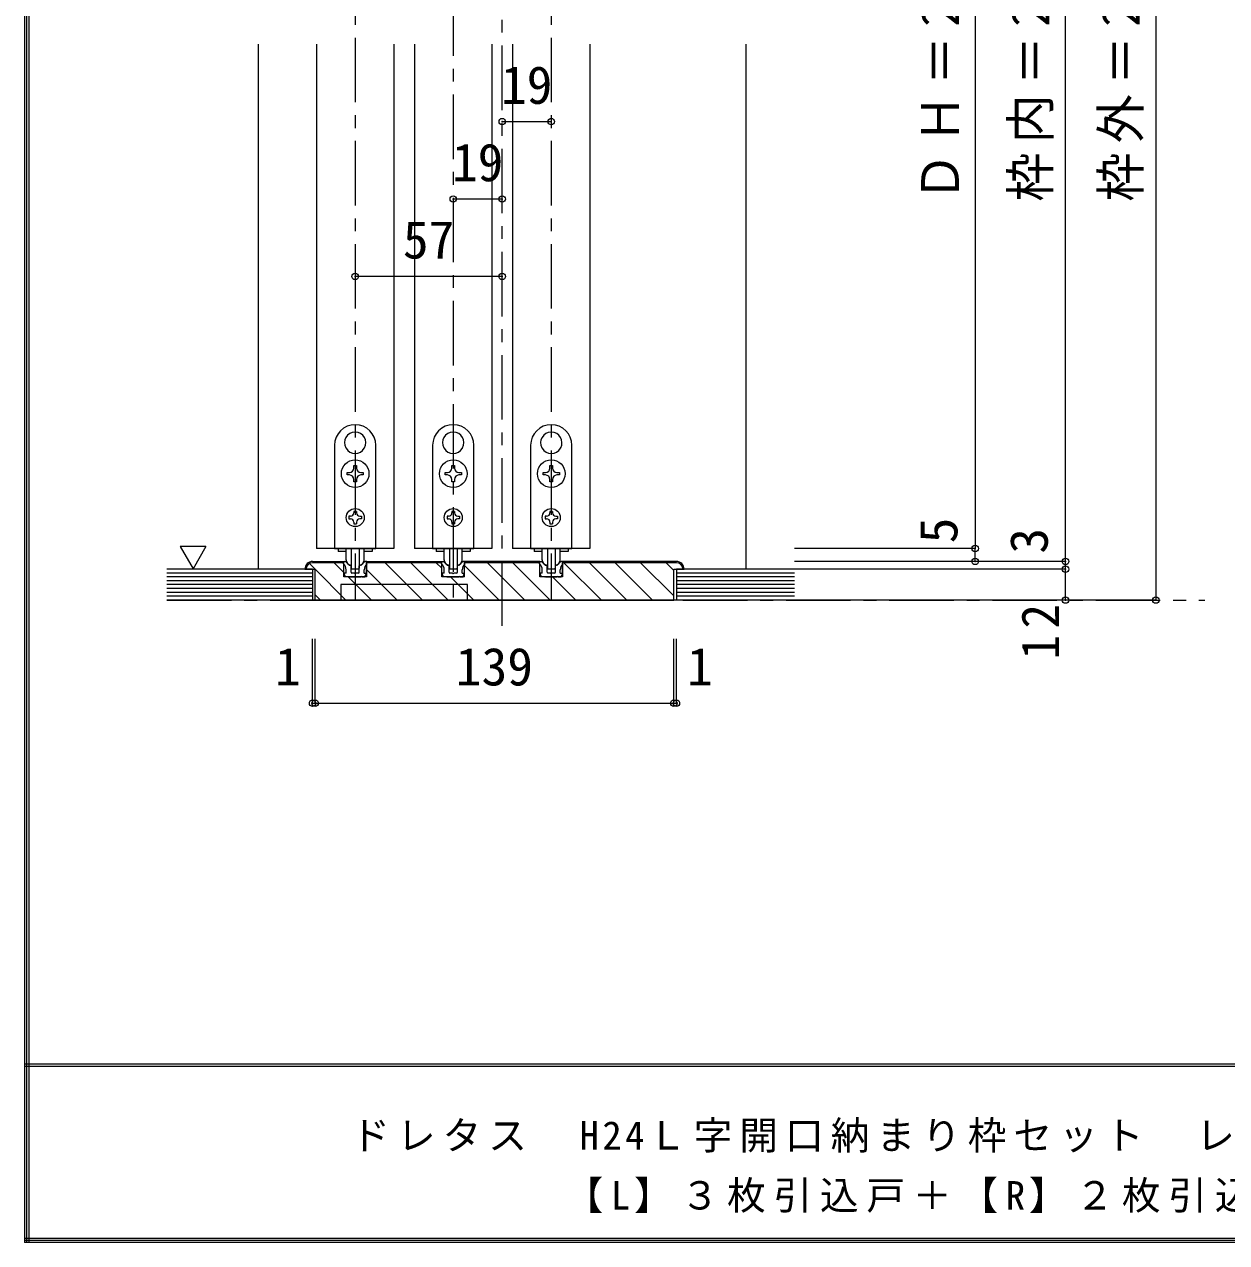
# Model space of a CAD drawing. Units: millimetres at full size, sheet at 1:5. Extents: x -957 to 993, y -689 to 708.
# Drawn here: x -957.2 to -491.3, y -689.1 to -216.7 of the extents above; entities that cross this region are included whole.
import ezdxf
from ezdxf.enums import TextEntityAlignment as Align

# ---------------------------------------------------------------- set-up
doc = ezdxf.new("R2010")
doc.units = ezdxf.units.MM
doc.header["$LTSCALE"] = 5
doc.header["$PDMODE"] = 32
doc.header["$PDSIZE"] = 2.5
doc.linetypes.add('CHAIN1', pattern=[8, 5, -1, 1, -1])
doc.layers.add('0-B_寸法', color=7, linetype='Continuous', lineweight=9)
doc.layers.add('F-1_枠', color=6, linetype='Continuous', lineweight=9)
doc.styles.add('ＭＳ ゴシック', font='')
doc.styles.get('ＭＳ ゴシック').set_extended_font_data('MS Gothic')

msp = doc.modelspace()

# ---------------------------------------------------------------- linework, layer by layer
at = {"layer": '0-B_寸法', "linetype": 'CHAIN1'}
for p, q in [((-772.007, -449.942), (-772.007, 68.058)), ((-829.007, 18.058), (-829.007, -439.942)), ((-753.007, 18.058), (-753.007, -439.942)), ((-791.007, -3.942), (-791.007, -439.942)), ((-902.007, -439.942), (-499.693, -439.942))]:
    msp.add_line(p, q, dxfattribs=at)
at = {"layer": '0-B_寸法'}
for p, q in [((-553.693, -424.942), (-553.693, 10.058)), ((-518.693, 10.058), (-518.693, -439.942)), ((-588.693, -19.942), (-588.693, -419.942)), ((-866.507, -427.942), (-866.507, -224.442)), ((-844.007, -224.442), (-844.007, -419.942)), ((-814.007, -224.442), (-814.007, -419.942)), ((-806.007, -224.442), (-806.007, -419.942)), ((-776.007, -224.442), (-776.007, -419.942)), ((-768.007, -224.442), (-768.007, -419.942)), ((-738.007, -224.442), (-738.007, -419.942)), ((-677.507, -427.942), (-677.507, -224.442)), ((-829.106, -374.793), (-829.007, -374.892)), ((-828.908, -374.793), (-829.007, -374.892)), ((-791.106, -374.793), (-791.007, -374.892)), ((-790.908, -374.793), (-791.007, -374.892)), ((-753.106, -374.793), (-753.007, -374.892)), ((-752.908, -374.793), (-753.007, -374.892)), ((-832.65, -380.931), (-832.515, -380.967)), ((-832.551, -381.102), (-832.515, -380.967)), ((-825.365, -380.931), (-825.5, -380.967)), ((-825.464, -381.102), (-825.5, -380.967)), ((-794.65, -380.931), (-794.515, -380.967)), ((-794.551, -381.102), (-794.515, -380.967)), ((-787.365, -380.931), (-787.5, -380.967)), ((-787.464, -381.102), (-787.5, -380.967)), ((-756.65, -380.931), (-756.515, -380.967)), ((-756.551, -381.102), (-756.515, -380.967)), ((-749.365, -380.931), (-749.5, -380.967)), ((-749.464, -381.102), (-749.5, -380.967)), ((-829.507, -388.742), (-829.507, -387.792)), ((-826.807, -390.442), (-825.857, -390.442)), ((-825.857, -391.442), (-826.807, -391.442)), ((-825.857, -390.442), (-825.857, -391.442)), ((-791.507, -388.742), (-791.507, -387.792)), ((-788.807, -390.442), (-787.857, -390.442)), ((-787.857, -391.442), (-788.807, -391.442)), ((-787.857, -390.442), (-787.857, -391.442)), ((-753.507, -388.742), (-753.507, -387.792)), ((-750.807, -390.442), (-749.857, -390.442)), ((-749.857, -391.442), (-750.807, -391.442)), ((-749.857, -390.442), (-749.857, -391.442)), ((-829.507, -394.092), (-829.507, -393.142)), ((-828.507, -394.092), (-829.507, -394.092)), ((-828.507, -393.142), (-828.507, -394.092)), ((-791.507, -394.092), (-791.507, -393.142)), ((-790.507, -394.092), (-791.507, -394.092)), ((-790.507, -393.142), (-790.507, -394.092)), ((-753.507, -394.092), (-753.507, -393.142)), ((-752.507, -394.092), (-753.507, -394.092)), ((-752.507, -393.142), (-752.507, -394.092)), ((-828.507, -405.542), (-829.507, -405.542)), ((-829.507, -405.542), (-829.507, -406.142)), ((-828.507, -405.542), (-828.507, -406.142)), ((-790.507, -405.542), (-791.507, -405.542)), ((-791.507, -405.542), (-791.507, -406.142)), ((-790.507, -405.542), (-790.507, -406.142)), ((-752.507, -405.542), (-753.507, -405.542)), ((-753.507, -405.542), (-753.507, -406.142)), ((-752.507, -405.542), (-752.507, -406.142)), ((-831.407, -407.442), (-831.407, -408.442)), ((-830.807, -407.442), (-831.407, -407.442)), ((-831.407, -408.442), (-830.807, -408.442)), ((-829.507, -409.742), (-829.507, -410.342)), ((-829.507, -410.342), (-828.507, -410.342)), ((-828.507, -409.742), (-828.507, -410.342)), ((-827.207, -407.442), (-826.607, -407.442)), ((-826.607, -408.442), (-827.207, -408.442)), ((-826.607, -407.442), (-826.607, -408.442)), ((-793.407, -407.442), (-793.407, -408.442)), ((-792.807, -407.442), (-793.407, -407.442)), ((-793.407, -408.442), (-792.807, -408.442)), ((-791.507, -409.742), (-791.507, -410.342)), ((-791.507, -410.342), (-790.507, -410.342)), ((-790.507, -409.742), (-790.507, -410.342)), ((-789.207, -407.442), (-788.607, -407.442)), ((-788.607, -408.442), (-789.207, -408.442)), ((-788.607, -407.442), (-788.607, -408.442)), ((-755.407, -407.442), (-755.407, -408.442)), ((-754.807, -407.442), (-755.407, -407.442)), ((-755.407, -408.442), (-754.807, -408.442)), ((-753.507, -409.742), (-753.507, -410.342)), ((-753.507, -410.342), (-752.507, -410.342)), ((-752.507, -409.742), (-752.507, -410.342)), ((-751.207, -407.442), (-750.607, -407.442)), ((-750.607, -408.442), (-751.207, -408.442)), ((-750.607, -407.442), (-750.607, -408.442)), ((-886.846, -419.129), (-891.846, -427.789)), ((-814.007, -419.942), (-844.007, -419.942)), ((-835.607, -419.942), (-835.607, -421.142)), ((-832.507, -424.363), (-832.507, -419.942)), ((-830.507, -419.942), (-830.507, -427.563)), ((-827.507, -419.942), (-827.507, -427.563)), ((-825.507, -424.363), (-825.507, -419.942)), ((-822.407, -419.942), (-822.407, -421.142)), ((-776.007, -419.942), (-806.007, -419.942)), ((-797.607, -419.942), (-797.607, -421.142)), ((-794.507, -424.363), (-794.507, -419.942)), ((-792.507, -419.942), (-792.507, -427.563)), ((-789.507, -419.942), (-789.507, -427.563)), ((-787.507, -424.363), (-787.507, -419.942)), ((-784.407, -419.942), (-784.407, -421.142)), ((-738.007, -419.942), (-768.007, -419.942)), ((-759.607, -419.942), (-759.607, -421.142)), ((-756.507, -424.363), (-756.507, -419.942)), ((-754.507, -419.942), (-754.507, -427.563)), ((-751.507, -419.942), (-751.507, -427.563)), ((-749.507, -424.363), (-749.507, -419.942)), ((-746.407, -419.942), (-746.407, -421.142)), ((-588.693, -419.942), (-658.693, -419.942)), ((-588.693, -424.942), (-588.693, -419.942)), ((-845.507, -424.942), (-833.407, -424.942)), ((-832.475, -421.142), (-835.607, -421.142)), ((-833.507, -424.942), (-832.964, -424.942)), ((-833.507, -425.942), (-833.507, -424.942)), ((-833.407, -430.942), (-833.407, -424.942)), ((-831.345, -426.354), (-832.611, -425.089)), ((-826.669, -426.354), (-825.404, -425.089)), ((-822.407, -421.142), (-825.54, -421.142)), ((-824.607, -424.942), (-795.407, -424.942)), ((-824.607, -430.942), (-824.607, -424.942)), ((-794.475, -421.142), (-797.607, -421.142)), ((-795.507, -424.942), (-794.964, -424.942)), ((-795.507, -425.942), (-795.507, -424.942)), ((-795.407, -430.942), (-795.407, -424.942)), ((-793.345, -426.354), (-794.611, -425.089)), ((-788.669, -426.354), (-787.404, -425.089)), ((-784.407, -421.142), (-787.54, -421.142)), ((-786.607, -430.942), (-786.607, -424.942)), ((-757.407, -424.942), (-786.607, -424.942)), ((-756.475, -421.142), (-759.607, -421.142)), ((-757.507, -424.942), (-756.964, -424.942)), ((-757.507, -425.942), (-757.507, -424.942)), ((-757.407, -430.942), (-757.407, -424.942)), ((-755.345, -426.354), (-756.611, -425.089)), ((-750.669, -426.354), (-749.404, -425.089)), ((-746.407, -421.142), (-749.54, -421.142)), ((-704.507, -424.942), (-748.607, -424.942)), ((-748.607, -430.942), (-748.607, -424.942)), ((-553.693, -424.942), (-658.693, -424.942)), ((-588.693, -424.942), (-658.693, -424.942)), ((-553.693, -427.942), (-553.693, -424.942)), ((-845.507, -427.942), (-902.007, -427.942)), ((-845.507, -429.442), (-902.007, -429.442)), ((-848.507, -427.942), (-844.507, -427.942)), ((-844.574, -427.942), (-846.745, -425.77)), ((-833.407, -425.442), (-845.507, -425.442)), ((-845.507, -427.942), (-845.507, -439.942)), ((-844.507, -439.942), (-844.507, -427.942)), ((-832.574, -439.942), (-844.507, -428.009)), ((-833.407, -429.209), (-837.174, -425.442)), ((-833.407, -430.942), (-833.407, -425.383)), ((-832.807, -430.942), (-833.293, -429.716)), ((-832.507, -429.442), (-833.107, -429.442)), ((-832.507, -429.442), (-832.507, -428.178)), ((-831.133, -426.442), (-830.807, -426.442)), ((-830.607, -429.142), (-830.607, -426.642)), ((-829.307, -429.442), (-830.307, -429.442)), ((-830.207, -427.863), (-827.807, -427.863)), ((-829.007, -429.742), (-829.307, -429.442)), ((-828.707, -429.442), (-829.007, -429.742)), ((-827.707, -429.442), (-828.707, -429.442)), ((-827.407, -429.142), (-827.407, -426.642)), ((-826.882, -426.442), (-827.207, -426.442)), ((-825.507, -429.442), (-825.507, -428.178)), ((-825.507, -429.442), (-824.907, -429.442)), ((-824.607, -425.383), (-824.607, -430.942)), ((-795.407, -425.442), (-824.607, -425.442)), ((-812.775, -439.942), (-824.607, -428.11)), ((-802.875, -439.942), (-817.375, -425.442)), ((-792.976, -439.942), (-807.476, -425.442)), ((-795.407, -427.611), (-797.576, -425.442)), ((-795.407, -430.942), (-795.407, -425.442)), ((-794.807, -430.942), (-795.293, -429.716)), ((-794.507, -429.442), (-795.107, -429.442)), ((-794.507, -429.442), (-794.507, -428.178)), ((-793.133, -426.442), (-792.807, -426.442)), ((-792.607, -429.142), (-792.607, -426.642)), ((-791.307, -429.442), (-792.307, -429.442)), ((-792.207, -427.863), (-789.807, -427.863)), ((-791.007, -429.742), (-791.307, -429.442)), ((-790.707, -429.442), (-791.007, -429.742)), ((-789.707, -429.442), (-790.707, -429.442)), ((-789.407, -429.142), (-789.407, -426.642)), ((-788.882, -426.442), (-789.207, -426.442)), ((-787.507, -429.442), (-787.507, -428.178)), ((-787.507, -429.442), (-786.907, -429.442)), ((-757.407, -425.442), (-786.607, -425.442)), ((-786.607, -430.942), (-786.607, -425.442)), ((-773.177, -439.942), (-786.607, -426.512)), ((-763.277, -439.942), (-777.777, -425.442)), ((-753.378, -439.942), (-767.878, -425.442)), ((-757.407, -430.942), (-757.407, -425.383)), ((-756.807, -430.942), (-757.293, -429.716)), ((-756.507, -429.442), (-757.107, -429.442)), ((-756.507, -429.442), (-756.507, -428.178)), ((-755.133, -426.442), (-754.807, -426.442)), ((-754.607, -429.142), (-754.607, -426.642)), ((-753.307, -429.442), (-754.307, -429.442)), ((-754.207, -427.863), (-751.807, -427.863)), ((-753.007, -429.742), (-753.307, -429.442)), ((-752.707, -429.442), (-753.007, -429.742)), ((-751.707, -429.442), (-752.707, -429.442)), ((-751.407, -429.142), (-751.407, -426.642)), ((-750.882, -426.442), (-751.207, -426.442)), ((-749.507, -429.442), (-749.507, -428.178)), ((-749.507, -429.442), (-748.907, -429.442)), ((-748.607, -425.383), (-748.607, -430.942)), ((-704.507, -425.442), (-748.607, -425.442)), ((-733.579, -439.942), (-748.079, -425.442)), ((-723.679, -439.942), (-738.179, -425.442)), ((-713.78, -439.942), (-728.28, -425.442)), ((-705.507, -438.315), (-718.38, -425.442)), ((-705.507, -428.416), (-708.481, -425.442)), ((-705.507, -427.942), (-701.507, -427.942)), ((-705.507, -439.942), (-705.507, -427.942)), ((-704.507, -427.942), (-704.507, -439.942)), ((-658.693, -427.942), (-704.507, -427.942)), ((-658.693, -429.442), (-704.507, -429.442)), ((-553.693, -427.942), (-658.693, -427.942)), ((-553.693, -439.942), (-553.693, -427.942)), ((-845.507, -430.942), (-902.007, -430.942)), ((-845.507, -432.442), (-902.007, -432.442)), ((-845.507, -433.942), (-902.007, -433.942)), ((-824.607, -430.942), (-833.407, -430.942)), ((-831.707, -430.942), (-832.807, -430.942)), ((-831.707, -430.942), (-831.507, -430.742)), ((-822.674, -439.942), (-831.674, -430.942)), ((-831.507, -430.742), (-831.307, -430.942)), ((-831.307, -430.942), (-826.707, -430.942)), ((-786.607, -430.942), (-795.407, -430.942)), ((-793.707, -430.942), (-794.807, -430.942)), ((-793.707, -430.942), (-793.507, -430.742)), ((-793.507, -430.742), (-793.307, -430.942)), ((-793.307, -430.942), (-788.707, -430.942)), ((-783.076, -439.942), (-792.076, -430.942)), ((-748.607, -430.942), (-757.407, -430.942)), ((-755.707, -430.942), (-756.807, -430.942)), ((-755.707, -430.942), (-755.507, -430.742)), ((-755.507, -430.742), (-755.307, -430.942)), ((-755.307, -430.942), (-750.707, -430.942)), ((-743.478, -439.942), (-752.478, -430.942)), ((-658.693, -430.942), (-704.507, -430.942)), ((-658.693, -432.442), (-704.507, -432.442)), ((-658.693, -433.942), (-704.507, -433.942)), ((-845.507, -435.442), (-902.007, -435.442)), ((-845.507, -436.942), (-902.007, -436.942)), ((-845.507, -438.442), (-902.007, -438.442)), ((-842.473, -439.942), (-844.507, -437.908)), ((-658.693, -435.442), (-704.507, -435.442)), ((-658.693, -436.942), (-704.507, -436.942)), ((-658.693, -438.442), (-704.507, -438.442)), ((-658.693, -439.942), (-902.007, -439.942)), ((-844.507, -439.942), (-705.507, -439.942)), ((-518.693, -439.942), (-658.693, -439.942))]:
    msp.add_line(p, q, dxfattribs=at)
at = {"layer": '0-B_寸法', "color": 4}
for p, q in [((-772.007, -254.442), (-753.007, -254.442)), ((-772.007, -284.442), (-791.007, -284.442)), ((-772.007, -314.442), (-829.007, -314.442)), ((-845.507, -479.942), (-845.507, -454.942)), ((-844.507, -479.942), (-844.507, -454.942)), ((-705.507, -479.942), (-705.507, -454.942)), ((-704.507, -479.942), (-704.507, -454.942)), ((-845.507, -479.942), (-844.507, -479.942)), ((-844.507, -479.942), (-705.507, -479.942)), ((-705.507, -479.942), (-704.507, -479.942))]:
    msp.add_line(p, q, dxfattribs=at)
at = {"layer": '0-B_寸法'}
for points in [[(-837.007, -379.942), (-837.007, -419.942), (-821.007, -419.942), (-821.007, -379.942)], [(-799.007, -379.942), (-799.007, -419.942), (-783.007, -419.942), (-783.007, -379.942)], [(-761.007, -379.942), (-761.007, -419.942), (-745.007, -419.942), (-745.007, -379.942)], [(-831.207, -391.442), (-832.157, -391.442), (-832.157, -390.442), (-831.207, -390.442)], [(-829.507, -387.792), (-828.507, -387.792), (-828.507, -388.742)], [(-793.207, -391.442), (-794.157, -391.442), (-794.157, -390.442), (-793.207, -390.442)], [(-791.507, -387.792), (-790.507, -387.792), (-790.507, -388.742)], [(-755.207, -391.442), (-756.157, -391.442), (-756.157, -390.442), (-755.207, -390.442)], [(-753.507, -387.792), (-752.507, -387.792), (-752.507, -388.742)], [(-886.846, -419.129), (-896.846, -419.129), (-891.846, -427.789)], [(-824.507, -425.942), (-824.507, -424.942), (-825.05, -424.942)], [(-786.507, -425.942), (-786.507, -424.942), (-787.05, -424.942)], [(-748.507, -425.942), (-748.507, -424.942), (-749.05, -424.942)], [(-826.307, -430.942), (-825.207, -430.942), (-824.721, -429.716)], [(-788.307, -430.942), (-787.207, -430.942), (-786.721, -429.716)], [(-750.307, -430.942), (-749.207, -430.942), (-748.721, -429.716)], [(-785.507, -439.942), (-785.507, -433.942), (-834.507, -433.942), (-834.507, -439.942)], [(-826.307, -430.942), (-826.507, -430.742), (-826.707, -430.942)], [(-788.307, -430.942), (-788.507, -430.742), (-788.707, -430.942)], [(-750.307, -430.942), (-750.507, -430.742), (-750.707, -430.942)]]:
    msp.add_lwpolyline(points, dxfattribs=at)
for centre, radius in [((-829.007, -390.942), 5.35), ((-791.007, -390.942), 5.35), ((-753.007, -390.942), 5.35), ((-829.007, -407.942), 3.5), ((-791.007, -407.942), 3.5), ((-753.007, -407.942), 3.5)]:
    msp.add_circle(centre, radius, dxfattribs=at)
for centre, radius, start, end in [((-829.007, -379.942), 8, 0, 180), ((-791.007, -379.942), 8, 0, 180), ((-753.007, -379.942), 8, 0, 180), ((-829.007, -378.942), 4.15, 91.3645, 208.6355), ((-829.007, -378.942), 4.15, 331.3645, 88.6355), ((-791.007, -378.942), 4.15, 91.3645, 208.6355), ((-791.007, -378.942), 4.15, 331.3645, 88.6355), ((-753.007, -378.942), 4.15, 91.3645, 208.6355), ((-753.007, -378.942), 4.15, 331.3645, 88.6355), ((-829.007, -378.942), 4.15, 211.3645, 328.6355), ((-791.007, -378.942), 4.15, 211.3645, 328.6355), ((-753.007, -378.942), 4.15, 211.3645, 328.6355), ((-831.207, -388.742), 1.7, 270, 0), ((-831.207, -393.142), 1.7, 0, 90), ((-826.807, -388.742), 1.7, 180, 270), ((-826.807, -393.142), 1.7, 90, 180), ((-793.207, -388.742), 1.7, 270, 0), ((-793.207, -393.142), 1.7, 0, 90), ((-788.807, -388.742), 1.7, 180, 270), ((-788.807, -393.142), 1.7, 90, 180), ((-755.207, -388.742), 1.7, 270, 0), ((-755.207, -393.142), 1.7, 0, 90), ((-750.807, -388.742), 1.7, 180, 270), ((-750.807, -393.142), 1.7, 90, 180), ((-830.807, -406.142), 1.3, 270, 0), ((-827.207, -406.142), 1.3, 180, 270), ((-792.807, -406.142), 1.3, 270, 0), ((-789.207, -406.142), 1.3, 180, 270), ((-754.807, -406.142), 1.3, 270, 0), ((-751.207, -406.142), 1.3, 180, 270), ((-830.807, -409.742), 1.3, 0, 90), ((-827.207, -409.742), 1.3, 90, 180), ((-792.807, -409.742), 1.3, 0, 90), ((-789.207, -409.742), 1.3, 90, 180), ((-754.807, -409.742), 1.3, 0, 90), ((-751.207, -409.742), 1.3, 90, 180), ((-845.507, -427.942), 3, 90, 180), ((-832.964, -425.442), 0.5, 45, 90), ((-830.507, -424.363), 2, 180, 264.78409), ((-827.507, -424.363), 2, 275.21591, 0), ((-825.05, -425.442), 0.5, 90, 135), ((-794.964, -425.442), 0.5, 45, 90), ((-792.507, -424.363), 2, 180, 264.78409), ((-789.507, -424.363), 2, 275.21591, 0), ((-787.05, -425.442), 0.5, 90, 135), ((-756.964, -425.442), 0.5, 45, 90), ((-754.507, -424.363), 2, 180, 264.78409), ((-751.507, -424.363), 2, 275.21591, 0), ((-749.05, -425.442), 0.5, 90, 135), ((-704.507, -427.942), 3, 0, 90), ((-845.507, -427.942), 2.5, 90, 180), ((-835.507, -428.178), 3, 0, 48.19), ((-833.107, -429.642), 0.2, 90, 201.616), ((-831.133, -426.142), 0.3, 225, 270), ((-830.807, -426.642), 0.2, 360, 90), ((-830.707, -426.554), 0.2, 0, 84.78409), ((-830.307, -429.142), 0.3, 180, 270), ((-830.207, -427.563), 0.3, 180, 270), ((-827.807, -427.563), 0.3, 270, 0), ((-827.707, -429.142), 0.3, 270, 360), ((-827.307, -426.554), 0.2, 95.21591, 180), ((-827.207, -426.642), 0.2, 90, 180), ((-826.882, -426.142), 0.3, 270, 315), ((-822.507, -428.178), 3, 131.81, 180), ((-824.907, -429.642), 0.2, 338.384, 90), ((-797.507, -428.178), 3, 0, 48.19), ((-795.107, -429.642), 0.2, 90, 201.616), ((-793.133, -426.142), 0.3, 225, 270), ((-792.807, -426.642), 0.2, 360, 90), ((-792.707, -426.554), 0.2, 0, 84.78409), ((-792.307, -429.142), 0.3, 180, 270), ((-792.207, -427.563), 0.3, 180, 270), ((-789.807, -427.563), 0.3, 270, 0), ((-789.707, -429.142), 0.3, 270, 360), ((-789.307, -426.554), 0.2, 95.21591, 180), ((-789.207, -426.642), 0.2, 90, 180), ((-788.882, -426.142), 0.3, 270, 315), ((-784.507, -428.178), 3, 131.81, 180), ((-786.907, -429.642), 0.2, 338.384, 90), ((-759.507, -428.178), 3, 0, 48.19), ((-757.107, -429.642), 0.2, 90, 201.616), ((-755.133, -426.142), 0.3, 225, 270), ((-754.807, -426.642), 0.2, 360, 90), ((-754.707, -426.554), 0.2, 0, 84.78409), ((-754.307, -429.142), 0.3, 180, 270), ((-754.207, -427.563), 0.3, 180, 270), ((-751.807, -427.563), 0.3, 270, 0), ((-751.707, -429.142), 0.3, 270, 360), ((-751.307, -426.554), 0.2, 95.21591, 180), ((-751.207, -426.642), 0.2, 90, 180), ((-750.882, -426.142), 0.3, 270, 315), ((-746.507, -428.178), 3, 131.81, 180), ((-748.907, -429.642), 0.2, 338.384, 90), ((-704.507, -427.942), 2.5, 0, 90)]:
    msp.add_arc(centre, radius, start, end, dxfattribs=at)
for p in [(-772.007, -254.442), (-753.007, -254.442), (-791.007, -284.442), (-772.007, -284.442), (-829.007, -314.442), (-772.007, -314.442), (-588.693, -419.942), (-588.693, -424.942), (-553.693, -424.942), (-553.693, -427.942), (-553.693, -439.942), (-518.693, -439.942), (-845.507, -479.942), (-844.507, -479.942), (-705.507, -479.942), (-704.507, -479.942)]:
    msp.add_point(p, dxfattribs=at)
at = {"layer": 'F-1_枠'}
for p, q in [((-957.218, 707.602), (-957.218, -689.065)), ((-956.385, 707.602), (-956.385, -689.065)), ((-955.551, 707.602), (-955.551, -689.065)), ((992.782, -619.898), (-957.218, -619.898)), ((992.782, -620.731), (-957.218, -620.731)), ((992.782, -687.398), (-957.218, -687.398)), ((992.782, -688.231), (-957.218, -688.231)), ((992.782, -689.065), (-957.218, -689.065))]:
    msp.add_line(p, q, dxfattribs=at)

# ---------------------------------------------------------------- texts
at = {"layer": '0-B_寸法', "style": 'ＭＳ ゴシック'}
for s, p in [('19', (-772.507, -251.942)), ('19', (-791.507, -281.942)), ('57', (-810.507, -311.942)), ('1', (-860.117, -477.442)), ('139', (-790.007, -477.442)), ('1', (-700.379, -477.442))]:
    msp.add_text(s, height=14.66, dxfattribs=at).set_placement(p, align=Align.BOTTOM_LEFT)
for s, p in [('5', (-591.193, -417.942)), ('3', (-556.193, -421.942))]:
    msp.add_text(s, height=14.66, rotation=90, dxfattribs=at).set_placement(p, align=Align.BOTTOM_LEFT)
at = {"layer": '0-B_寸法', "char_height": 14.66, "attachment_point": 7, "rotation": 90, "style": 'ＭＳ ゴシック'}
for s, insert in [('\\T1.19;\\W0.95;ＤＨ＝2,348', (-591.193, -285.451)), ('\\T1.19;\\W0.95;枠内＝2,367', (-556.193, -285.451)), ('\\T1.19;\\W0.95;枠外＝2,412', (-521.193, -285.451)), ('\\T1.27;\\W0.95;12', (-556.193, -462.986))]:
    msp.add_mtext(s, dxfattribs=dict(at, insert=insert))
at = {"layer": '0-B_寸法', "char_height": 11, "attachment_point": 7, "style": 'ＭＳ ゴシック'}
for s, insert in [('\\T1.18;ドレタス\u3000H24Ｌ字開口納まり枠セット\u3000レールタイプ\u3000調整枠\u3000敷居Ｑ型', (-830.551, -655.731)), ('\\T1.2;【L】３枚引込戸＋【R】２枚引込戸\u3000枠外H2,047', (-747.888, -679.065))]:
    msp.add_mtext(s, dxfattribs=dict(at, insert=insert))

doc.saveas('drawing.dxf')
